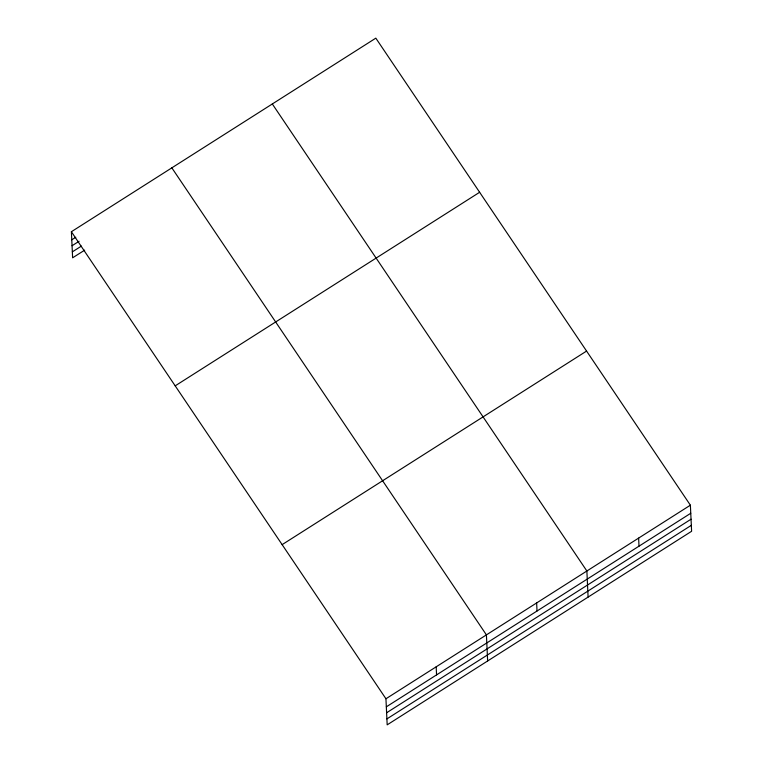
<?xml version="1.0" encoding="UTF-8"?>
<svg xmlns="http://www.w3.org/2000/svg" width="763" height="763" viewBox="0 0 763 763"><rect width="100%" height="100%" fill="white"/><g stroke="black" fill="none" stroke-linecap="round" stroke-linejoin="round"><path stroke-width="1.14" d="M71.388 231.723L375.825 38.15L690.381 505.192L691.612 531.277L387.175 724.85L385.944 698.765L71.388 231.723L72.619 257.808L84.674 250.15M71.77 239.801L75.785 237.245M72.046 245.743L79.075 241.27M72.332 251.866L81.374 246.115M175.194 385.849L479.631 192.276M282.138 544.639L586.585 351.066M385.944 698.765L690.381 505.192M386.326 706.834L690.763 513.261M386.603 712.776L691.049 519.202M386.898 718.908L691.335 525.325M272.315 103.968L586.871 571.001L588.101 597.086M171.847 167.85L486.412 634.883L487.643 660.968M638.631 538.096L639.013 546.165M536.647 602.942L537.018 611.01M436.178 666.824L436.56 674.893"/></g></svg>
